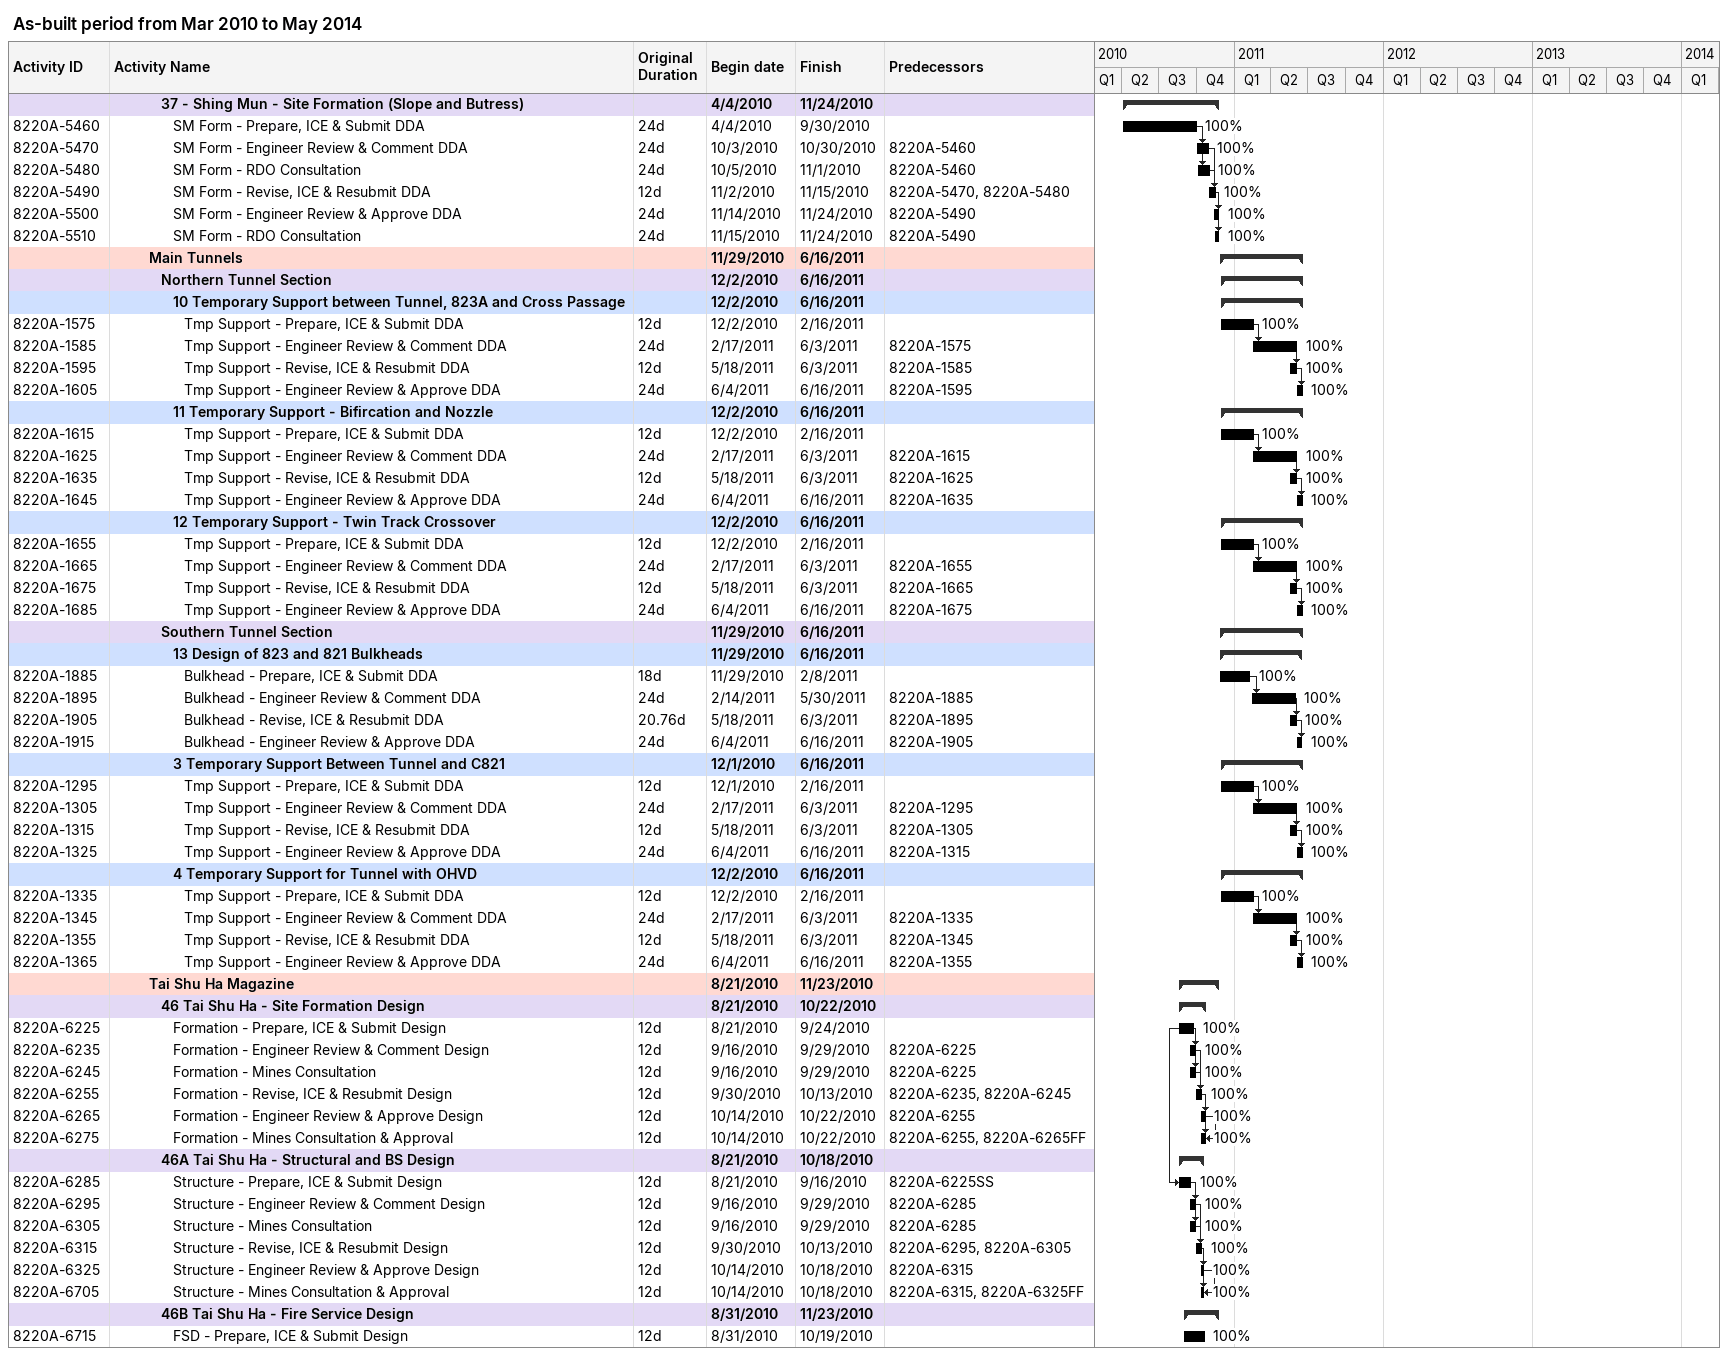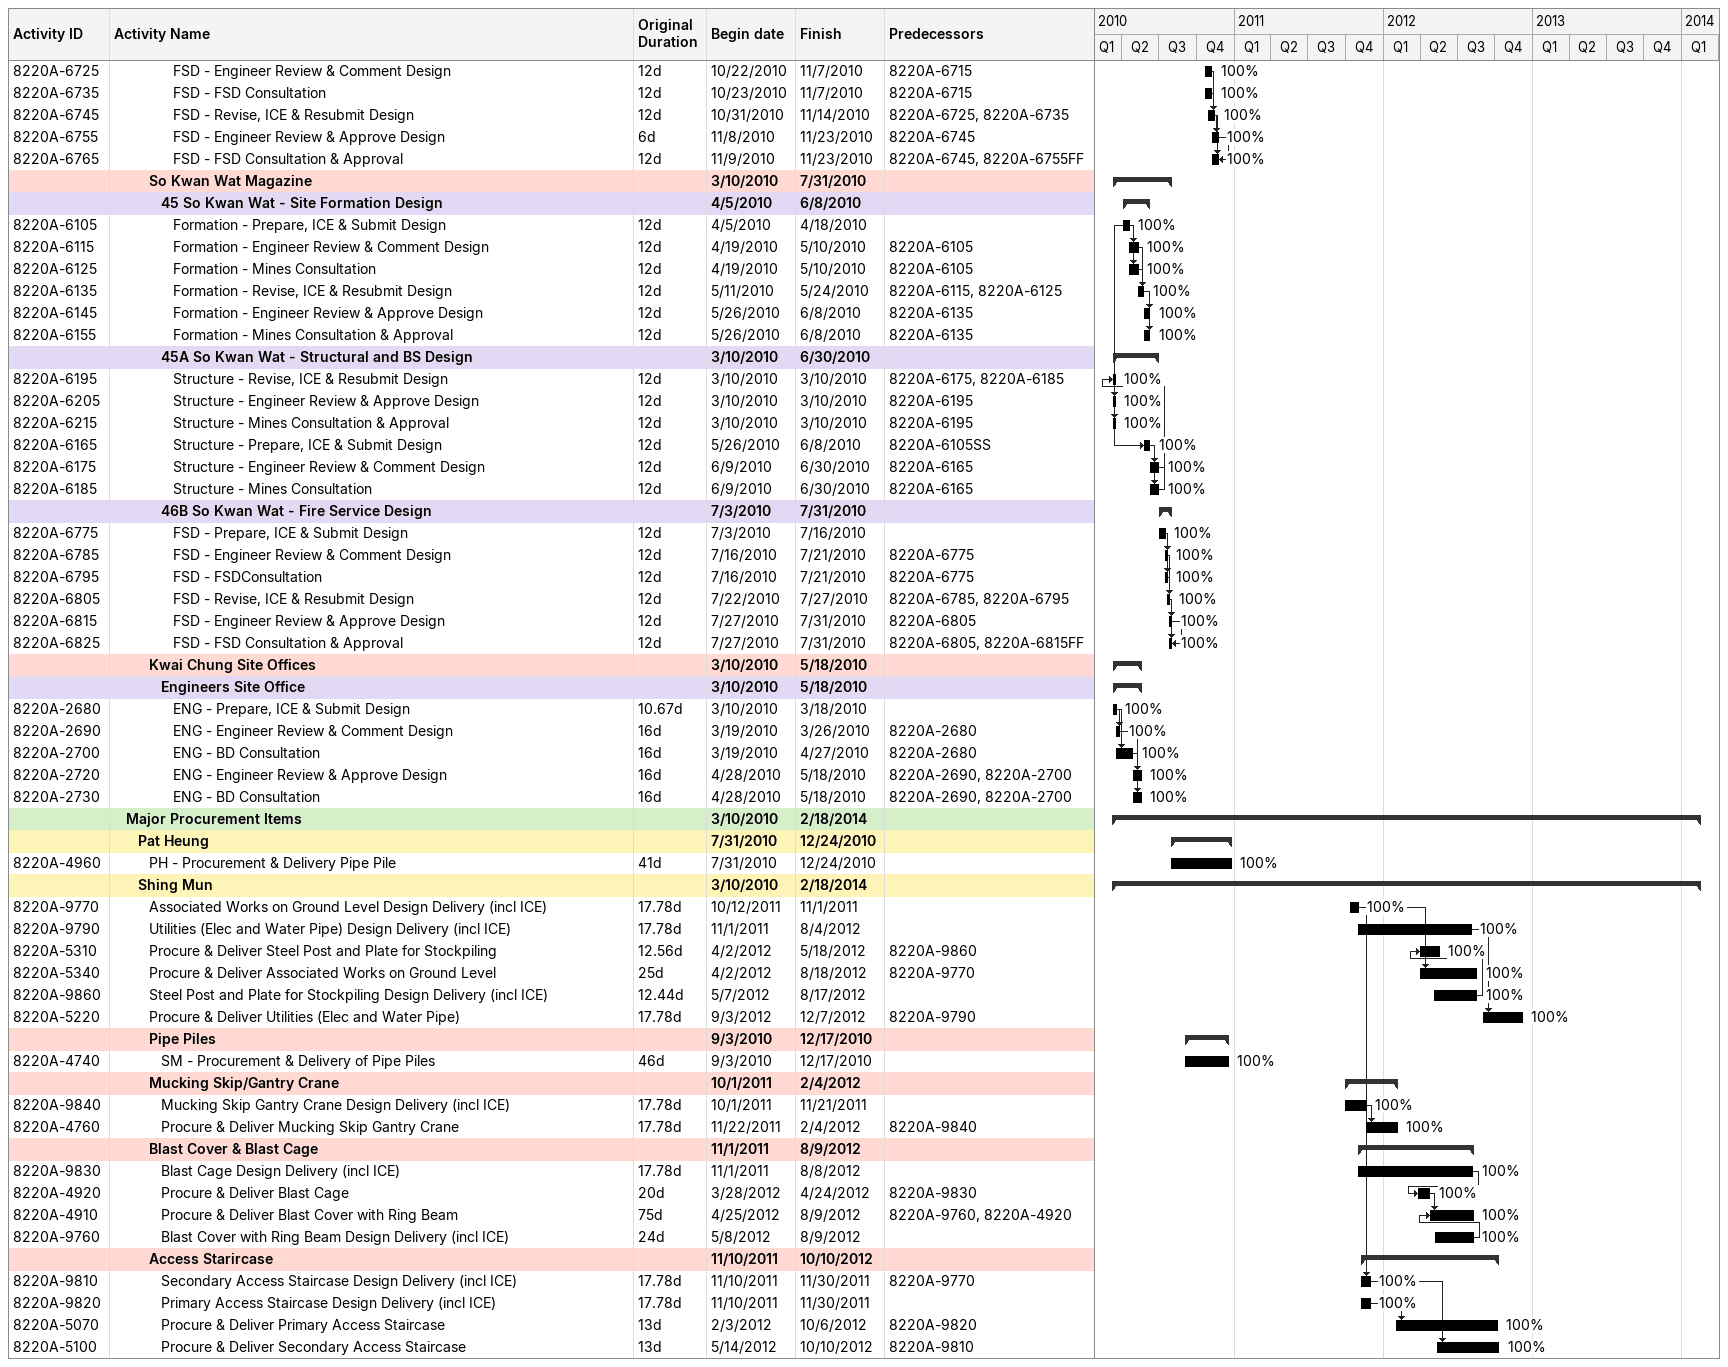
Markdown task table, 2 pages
As-built period from Mar 2010 to May 2014

| ID | Level | Task | Original duration | Start | Finish | Predecessors | % complete |
|---|---|---|---|---|---|---|---|
|  | 5 | **37 - Shing Mun - Site Formation (Slope and Butress)** |  | 2010-04-04 | 2010-11-24 |  |  |
| 8220A-5460 | 6 | SM Form - Prepare, ICE & Submit DDA | 24d | 2010-04-04 | 2010-09-30 |  | 100 |
| 8220A-5470 | 6 | SM Form - Engineer Review & Comment DDA | 24d | 2010-10-03 | 2010-10-30 | 8220A-5460 | 100 |
| 8220A-5480 | 6 | SM Form - RDO Consultation | 24d | 2010-10-05 | 2010-11-01 | 8220A-5460 | 100 |
| 8220A-5490 | 6 | SM Form - Revise, ICE & Resubmit DDA | 12d | 2010-11-02 | 2010-11-15 | 8220A-5470, 8220A-5480 | 100 |
| 8220A-5500 | 6 | SM Form - Engineer Review & Approve DDA | 24d | 2010-11-14 | 2010-11-24 | 8220A-5490 | 100 |
| 8220A-5510 | 6 | SM Form - RDO Consultation | 24d | 2010-11-15 | 2010-11-24 | 8220A-5490 | 100 |
|  | 4 | **Main Tunnels** |  | 2010-11-29 | 2011-06-16 |  |  |
|  | 5 | **Northern Tunnel Section** |  | 2010-12-02 | 2011-06-16 |  |  |
|  | 6 | **10 Temporary Support between Tunnel, 823A and Cross Passage** |  | 2010-12-02 | 2011-06-16 |  |  |
| 8220A-1575 | 7 | Tmp Support - Prepare, ICE & Submit DDA | 12d | 2010-12-02 | 2011-02-16 |  | 100 |
| 8220A-1585 | 7 | Tmp Support - Engineer Review & Comment DDA | 24d | 2011-02-17 | 2011-06-03 | 8220A-1575 | 100 |
| 8220A-1595 | 7 | Tmp Support - Revise, ICE & Resubmit DDA | 12d | 2011-05-18 | 2011-06-03 | 8220A-1585 | 100 |
| 8220A-1605 | 7 | Tmp Support - Engineer Review & Approve DDA | 24d | 2011-06-04 | 2011-06-16 | 8220A-1595 | 100 |
|  | 6 | **11 Temporary Support - Bifircation and Nozzle** |  | 2010-12-02 | 2011-06-16 |  |  |
| 8220A-1615 | 7 | Tmp Support - Prepare, ICE & Submit DDA | 12d | 2010-12-02 | 2011-02-16 |  | 100 |
| 8220A-1625 | 7 | Tmp Support - Engineer Review & Comment DDA | 24d | 2011-02-17 | 2011-06-03 | 8220A-1615 | 100 |
| 8220A-1635 | 7 | Tmp Support - Revise, ICE & Resubmit DDA | 12d | 2011-05-18 | 2011-06-03 | 8220A-1625 | 100 |
| 8220A-1645 | 7 | Tmp Support - Engineer Review & Approve DDA | 24d | 2011-06-04 | 2011-06-16 | 8220A-1635 | 100 |
|  | 6 | **12 Temporary Support - Twin Track Crossover** |  | 2010-12-02 | 2011-06-16 |  |  |
| 8220A-1655 | 7 | Tmp Support - Prepare, ICE & Submit DDA | 12d | 2010-12-02 | 2011-02-16 |  | 100 |
| 8220A-1665 | 7 | Tmp Support - Engineer Review & Comment DDA | 24d | 2011-02-17 | 2011-06-03 | 8220A-1655 | 100 |
| 8220A-1675 | 7 | Tmp Support - Revise, ICE & Resubmit DDA | 12d | 2011-05-18 | 2011-06-03 | 8220A-1665 | 100 |
| 8220A-1685 | 7 | Tmp Support - Engineer Review & Approve DDA | 24d | 2011-06-04 | 2011-06-16 | 8220A-1675 | 100 |
|  | 5 | **Southern Tunnel Section** |  | 2010-11-29 | 2011-06-16 |  |  |
|  | 6 | **13 Design of 823 and 821 Bulkheads** |  | 2010-11-29 | 2011-06-16 |  |  |
| 8220A-1885 | 7 | Bulkhead - Prepare, ICE & Submit DDA | 18d | 2010-11-29 | 2011-02-08 |  | 100 |
| 8220A-1895 | 7 | Bulkhead - Engineer Review & Comment DDA | 24d | 2011-02-14 | 2011-05-30 | 8220A-1885 | 100 |
| 8220A-1905 | 7 | Bulkhead - Revise, ICE & Resubmit DDA | 20.76d | 2011-05-18 | 2011-06-03 | 8220A-1895 | 100 |
| 8220A-1915 | 7 | Bulkhead - Engineer Review & Approve DDA | 24d | 2011-06-04 | 2011-06-16 | 8220A-1905 | 100 |
|  | 6 | **3 Temporary Support Between Tunnel and C821** |  | 2010-12-01 | 2011-06-16 |  |  |
| 8220A-1295 | 7 | Tmp Support - Prepare, ICE & Submit DDA | 12d | 2010-12-01 | 2011-02-16 |  | 100 |
| 8220A-1305 | 7 | Tmp Support - Engineer Review & Comment DDA | 24d | 2011-02-17 | 2011-06-03 | 8220A-1295 | 100 |
| 8220A-1315 | 7 | Tmp Support - Revise, ICE & Resubmit DDA | 12d | 2011-05-18 | 2011-06-03 | 8220A-1305 | 100 |
| 8220A-1325 | 7 | Tmp Support - Engineer Review & Approve DDA | 24d | 2011-06-04 | 2011-06-16 | 8220A-1315 | 100 |
|  | 6 | **4 Temporary Support for Tunnel with OHVD** |  | 2010-12-02 | 2011-06-16 |  |  |
| 8220A-1335 | 7 | Tmp Support - Prepare, ICE & Submit DDA | 12d | 2010-12-02 | 2011-02-16 |  | 100 |
| 8220A-1345 | 7 | Tmp Support - Engineer Review & Comment DDA | 24d | 2011-02-17 | 2011-06-03 | 8220A-1335 | 100 |
| 8220A-1355 | 7 | Tmp Support - Revise, ICE & Resubmit DDA | 12d | 2011-05-18 | 2011-06-03 | 8220A-1345 | 100 |
| 8220A-1365 | 7 | Tmp Support - Engineer Review & Approve DDA | 24d | 2011-06-04 | 2011-06-16 | 8220A-1355 | 100 |
|  | 4 | **Tai Shu Ha Magazine** |  | 2010-08-21 | 2010-11-23 |  |  |
|  | 5 | **46 Tai Shu Ha - Site Formation Design** |  | 2010-08-21 | 2010-10-22 |  |  |
| 8220A-6225 | 6 | Formation - Prepare, ICE & Submit Design | 12d | 2010-08-21 | 2010-09-24 |  | 100 |
| 8220A-6235 | 6 | Formation - Engineer Review & Comment Design | 12d | 2010-09-16 | 2010-09-29 | 8220A-6225 | 100 |
| 8220A-6245 | 6 | Formation - Mines Consultation | 12d | 2010-09-16 | 2010-09-29 | 8220A-6225 | 100 |
| 8220A-6255 | 6 | Formation - Revise, ICE & Resubmit Design | 12d | 2010-09-30 | 2010-10-13 | 8220A-6235, 8220A-6245 | 100 |
| 8220A-6265 | 6 | Formation - Engineer Review & Approve Design | 12d | 2010-10-14 | 2010-10-22 | 8220A-6255 | 100 |
| 8220A-6275 | 6 | Formation - Mines Consultation & Approval | 12d | 2010-10-14 | 2010-10-22 | 8220A-6255, 8220A-6265FF | 100 |
|  | 5 | **46A Tai Shu Ha - Structural and BS Design** |  | 2010-08-21 | 2010-10-18 |  |  |
| 8220A-6285 | 6 | Structure - Prepare, ICE & Submit Design | 12d | 2010-08-21 | 2010-09-16 | 8220A-6225SS | 100 |
| 8220A-6295 | 6 | Structure - Engineer Review & Comment Design | 12d | 2010-09-16 | 2010-09-29 | 8220A-6285 | 100 |
| 8220A-6305 | 6 | Structure - Mines Consultation | 12d | 2010-09-16 | 2010-09-29 | 8220A-6285 | 100 |
| 8220A-6315 | 6 | Structure - Revise, ICE & Resubmit Design | 12d | 2010-09-30 | 2010-10-13 | 8220A-6295, 8220A-6305 | 100 |
| 8220A-6325 | 6 | Structure - Engineer Review & Approve Design | 12d | 2010-10-14 | 2010-10-18 | 8220A-6315 | 100 |
| 8220A-6705 | 6 | Structure - Mines Consultation & Approval | 12d | 2010-10-14 | 2010-10-18 | 8220A-6315, 8220A-6325FF | 100 |
|  | 5 | **46B Tai Shu Ha - Fire Service Design** |  | 2010-08-31 | 2010-11-23 |  |  |
| 8220A-6715 | 6 | FSD - Prepare, ICE & Submit Design | 12d | 2010-08-31 | 2010-10-19 |  | 100 |
| 8220A-6725 | 6 | FSD - Engineer Review & Comment Design | 12d | 2010-10-22 | 2010-11-07 | 8220A-6715 | 100 |
| 8220A-6735 | 6 | FSD - FSD Consultation | 12d | 2010-10-23 | 2010-11-07 | 8220A-6715 | 100 |
| 8220A-6745 | 6 | FSD - Revise, ICE & Resubmit Design | 12d | 2010-10-31 | 2010-11-14 | 8220A-6725, 8220A-6735 | 100 |
| 8220A-6755 | 6 | FSD - Engineer Review & Approve Design | 6d | 2010-11-08 | 2010-11-23 | 8220A-6745 | 100 |
| 8220A-6765 | 6 | FSD - FSD Consultation & Approval | 12d | 2010-11-09 | 2010-11-23 | 8220A-6745, 8220A-6755FF | 100 |
|  | 4 | **So Kwan Wat Magazine** |  | 2010-03-10 | 2010-07-31 |  |  |
|  | 5 | **45 So Kwan Wat - Site Formation Design** |  | 2010-04-05 | 2010-06-08 |  |  |
| 8220A-6105 | 6 | Formation - Prepare, ICE & Submit Design | 12d | 2010-04-05 | 2010-04-18 |  | 100 |
| 8220A-6115 | 6 | Formation - Engineer Review & Comment Design | 12d | 2010-04-19 | 2010-05-10 | 8220A-6105 | 100 |
| 8220A-6125 | 6 | Formation - Mines Consultation | 12d | 2010-04-19 | 2010-05-10 | 8220A-6105 | 100 |
| 8220A-6135 | 6 | Formation - Revise, ICE & Resubmit Design | 12d | 2010-05-11 | 2010-05-24 | 8220A-6115, 8220A-6125 | 100 |
| 8220A-6145 | 6 | Formation - Engineer Review & Approve Design | 12d | 2010-05-26 | 2010-06-08 | 8220A-6135 | 100 |
| 8220A-6155 | 6 | Formation - Mines Consultation & Approval | 12d | 2010-05-26 | 2010-06-08 | 8220A-6135 | 100 |
|  | 5 | **45A So Kwan Wat - Structural and BS Design** |  | 2010-03-10 | 2010-06-30 |  |  |
| 8220A-6195 | 6 | Structure - Revise, ICE & Resubmit Design | 12d | 2010-03-10 | 2010-03-10 | 8220A-6175, 8220A-6185 | 100 |
| 8220A-6205 | 6 | Structure - Engineer Review & Approve Design | 12d | 2010-03-10 | 2010-03-10 | 8220A-6195 | 100 |
| 8220A-6215 | 6 | Structure - Mines Consultation & Approval | 12d | 2010-03-10 | 2010-03-10 | 8220A-6195 | 100 |
| 8220A-6165 | 6 | Structure - Prepare, ICE & Submit Design | 12d | 2010-05-26 | 2010-06-08 | 8220A-6105SS | 100 |
| 8220A-6175 | 6 | Structure - Engineer Review & Comment Design | 12d | 2010-06-09 | 2010-06-30 | 8220A-6165 | 100 |
| 8220A-6185 | 6 | Structure - Mines Consultation | 12d | 2010-06-09 | 2010-06-30 | 8220A-6165 | 100 |
|  | 5 | **46B So Kwan Wat - Fire Service Design** |  | 2010-07-03 | 2010-07-31 |  |  |
| 8220A-6775 | 6 | FSD - Prepare, ICE & Submit Design | 12d | 2010-07-03 | 2010-07-16 |  | 100 |
| 8220A-6785 | 6 | FSD - Engineer Review & Comment Design | 12d | 2010-07-16 | 2010-07-21 | 8220A-6775 | 100 |
| 8220A-6795 | 6 | FSD - FSDConsultation | 12d | 2010-07-16 | 2010-07-21 | 8220A-6775 | 100 |
| 8220A-6805 | 6 | FSD - Revise, ICE & Resubmit Design | 12d | 2010-07-22 | 2010-07-27 | 8220A-6785, 8220A-6795 | 100 |
| 8220A-6815 | 6 | FSD - Engineer Review & Approve Design | 12d | 2010-07-27 | 2010-07-31 | 8220A-6805 | 100 |
| 8220A-6825 | 6 | FSD - FSD Consultation & Approval | 12d | 2010-07-27 | 2010-07-31 | 8220A-6805, 8220A-6815FF | 100 |
|  | 4 | **Kwai Chung Site Offices** |  | 2010-03-10 | 2010-05-18 |  |  |
|  | 5 | **Engineers Site Office** |  | 2010-03-10 | 2010-05-18 |  |  |
| 8220A-2680 | 6 | ENG - Prepare, ICE & Submit Design | 10.67d | 2010-03-10 | 2010-03-18 |  | 100 |
| 8220A-2690 | 6 | ENG - Engineer Review & Comment Design | 16d | 2010-03-19 | 2010-03-26 | 8220A-2680 | 100 |
| 8220A-2700 | 6 | ENG - BD Consultation | 16d | 2010-03-19 | 2010-04-27 | 8220A-2680 | 100 |
| 8220A-2720 | 6 | ENG - Engineer Review & Approve Design | 16d | 2010-04-28 | 2010-05-18 | 8220A-2690, 8220A-2700 | 100 |
| 8220A-2730 | 6 | ENG - BD Consultation | 16d | 2010-04-28 | 2010-05-18 | 8220A-2690, 8220A-2700 | 100 |
|  | 2 | **Major Procurement Items** |  | 2010-03-10 | 2014-02-18 |  |  |
|  | 3 | **Pat Heung** |  | 2010-07-31 | 2010-12-24 |  |  |
| 8220A-4960 | 4 | PH - Procurement & Delivery Pipe Pile | 41d | 2010-07-31 | 2010-12-24 |  | 100 |
|  | 3 | **Shing Mun** |  | 2010-03-10 | 2014-02-18 |  |  |
| 8220A-9770 | 4 | Associated Works on Ground Level Design Delivery (incl ICE) | 17.78d | 2011-10-12 | 2011-11-01 |  | 100 |
| 8220A-9790 | 4 | Utilities (Elec and Water Pipe) Design Delivery (incl ICE) | 17.78d | 2011-11-01 | 2012-08-04 |  | 100 |
| 8220A-5310 | 4 | Procure & Deliver Steel Post and Plate for Stockpiling | 12.56d | 2012-04-02 | 2012-05-18 | 8220A-9860 | 100 |
| 8220A-5340 | 4 | Procure & Deliver Associated Works on Ground Level | 25d | 2012-04-02 | 2012-08-18 | 8220A-9770 | 100 |
| 8220A-9860 | 4 | Steel Post and Plate for Stockpiling Design Delivery (incl ICE) | 12.44d | 2012-05-07 | 2012-08-17 |  | 100 |
| 8220A-5220 | 4 | Procure & Deliver Utilities (Elec and Water Pipe) | 17.78d | 2012-09-03 | 2012-12-07 | 8220A-9790 | 100 |
|  | 4 | **Pipe Piles** |  | 2010-09-03 | 2010-12-17 |  |  |
| 8220A-4740 | 5 | SM - Procurement & Delivery of Pipe Piles | 46d | 2010-09-03 | 2010-12-17 |  | 100 |
|  | 4 | **Mucking Skip/Gantry Crane** |  | 2011-10-01 | 2012-02-04 |  |  |
| 8220A-9840 | 5 | Mucking Skip Gantry Crane Design Delivery (incl ICE) | 17.78d | 2011-10-01 | 2011-11-21 |  | 100 |
| 8220A-4760 | 5 | Procure & Deliver Mucking Skip Gantry Crane | 17.78d | 2011-11-22 | 2012-02-04 | 8220A-9840 | 100 |
|  | 4 | **Blast Cover & Blast Cage** |  | 2011-11-01 | 2012-08-09 |  |  |
| 8220A-9830 | 5 | Blast Cage Design Delivery (incl ICE) | 17.78d | 2011-11-01 | 2012-08-08 |  | 100 |
| 8220A-4920 | 5 | Procure & Deliver Blast Cage | 20d | 2012-03-28 | 2012-04-24 | 8220A-9830 | 100 |
| 8220A-4910 | 5 | Procure & Deliver Blast Cover with Ring Beam | 75d | 2012-04-25 | 2012-08-09 | 8220A-9760, 8220A-4920 | 100 |
| 8220A-9760 | 5 | Blast Cover with Ring Beam Design Delivery (incl ICE) | 24d | 2012-05-08 | 2012-08-09 |  | 100 |
|  | 4 | **Access Starircase** |  | 2011-11-10 | 2012-10-10 |  |  |
| 8220A-9810 | 5 | Secondary Access Staircase Design Delivery (incl ICE) | 17.78d | 2011-11-10 | 2011-11-30 | 8220A-9770 | 100 |
| 8220A-9820 | 5 | Primary Access Staircase Design Delivery (incl ICE) | 17.78d | 2011-11-10 | 2011-11-30 |  | 100 |
| 8220A-5070 | 5 | Procure & Deliver Primary Access Staircase | 13d | 2012-02-03 | 2012-10-06 | 8220A-9820 | 100 |
| 8220A-5100 | 5 | Procure & Deliver Secondary Access Staircase | 13d | 2012-05-14 | 2012-10-10 | 8220A-9810 | 100 |
